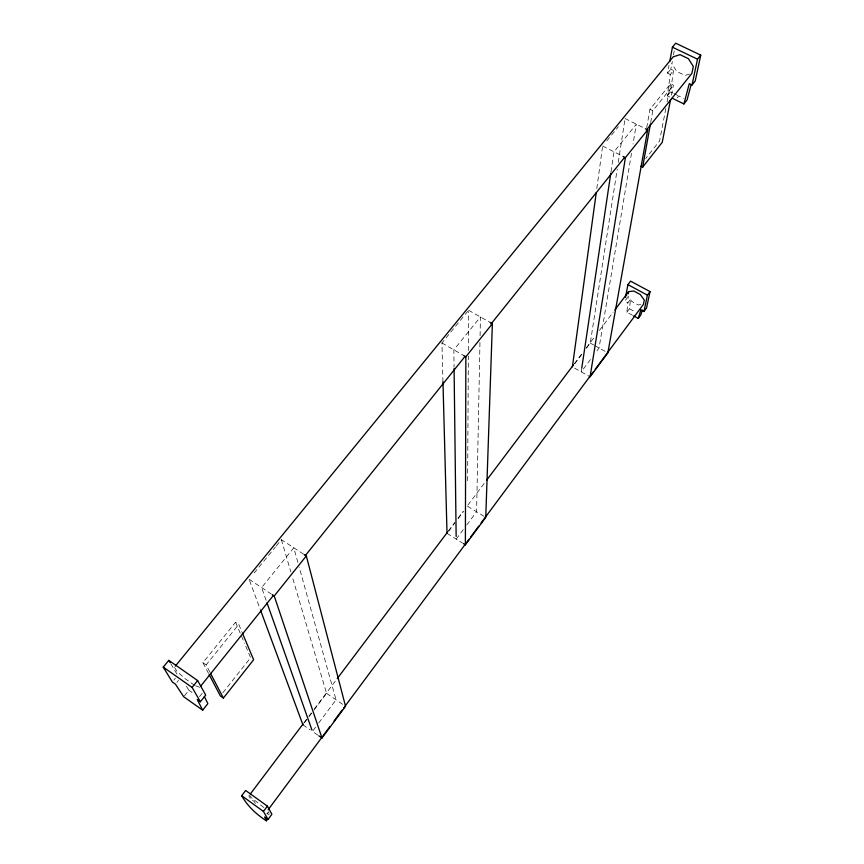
<?xml version="1.0" encoding="UTF-8"?>
<svg xmlns="http://www.w3.org/2000/svg" width="864" height="864" viewBox="0 0 864 864"><rect width="100%" height="100%" fill="white"/><g stroke="black" fill="none" stroke-linecap="round" stroke-linejoin="round"><path stroke-width="0.65" stroke-dasharray="4.32 3.24" d="M467.64 480.697L468.342 355.882M468.374 350.514L468.59 311.602M479.952 342.479L476.604 511.78L466.398 525.431M480.082 335.761L480.449 316.958L453.859 349.844L454.064 367.297M632.567 315.306L626.875 312.206L627.88 302.778L630.482 299.311L627.426 297.648L624.823 301.115L627.88 302.778M626.875 312.206L629.456 308.761L630.482 299.311M596.797 188.59L602.446 147.344M669.697 96.984L667.332 95.828L670.291 74.477L673.499 70.513L670.766 69.196L672.322 61.463M667.332 95.828L670.486 91.908L673.499 70.513M581.807 367.848L581.213 371.855L592.078 357.329M611.01 171.806L613.991 151.805L636.336 124.178L633.02 144.04M586.397 348.268L590.285 343.105L617.242 169.031M618.268 162.389L624.856 119.869M631.487 153.317L599.054 347.987L595.955 352.134M646.715 127.678L649.976 109.285L670.572 83.786L673.391 85.169L671.371 95.558M650.689 122.504L652.817 110.689L673.391 85.169M670.291 74.477L667.559 73.148L669.017 65.362M673.488 54.896L674.222 50.998M665.831 108.486L659.588 140.994L645.689 158.544M667.073 101.995L670.572 83.786M266.933 813.866L268.466 811.793L269.741 814.709M315.576 727.175L312.422 731.387L317.736 735.07M318.719 722.963L336.031 699.808L299.225 567.27M456.181 539.093L463.255 529.643M303.923 722.822L307.984 717.433M308.794 716.353L311.224 713.124M314.474 708.815L336.388 679.709M448.416 530.95L454.907 522.32M458.158 518.011L463.028 511.542M467.899 505.073L484.942 482.436M574.236 363.863L582.358 353.084M586.418 347.684L595.35 335.837M599.411 330.437L613.202 312.12M304.495 722.704L308.437 717.466M309.226 716.418L313.168 711.18M313.956 710.132L326.581 693.371L292.388 577.141M448.6 531.295L454.896 522.936M458.05 518.746L463.558 511.423M574.733 363.766L582.509 353.441M222.815 692.842L250.625 657.698L244.404 643.021M677.182 97.902L678.748 95.926L683.489 98.258M199.508 696.686L202.554 692.874M184.464 695.833L188.935 690.282L186.224 686.048M208.516 673.38L202.9 662.688L235.58 622.242L238.777 624.413L241.844 631.724M209.822 672.019L206.118 664.924L238.777 624.413M173.848 680.087L175.381 678.208M667.559 73.148L670.766 69.196M176.969 682.29L178.502 680.411M254.189 572.994L275.422 546.977M276.275 545.929L281.372 539.687L304.236 554.558M442.962 381.845L441.914 342.954L464.432 315.371M465.264 314.345L467.77 311.278M606.787 140.929L618.408 126.684M689.591 74.088L685.012 75.438L676.771 71.453L671.879 63.785M640.796 304.657L638.204 304.927L631.768 301.439L627.815 295.952M195.588 685.735L199.735 687.323M670.486 91.908L672.851 93.053M674.028 93.636L678.748 95.926M649.976 109.285L652.817 110.689M625.061 118.541L644.274 128.142M602.629 146.016L623.138 156.46M629.456 308.761L635.137 311.85M590.285 343.105L593.579 344.93M594.67 345.546L607.856 352.89M574.603 368.118L590.069 376.855M468.601 310.262L490.201 322.466M441.914 342.954L463.676 355.514M467.5 506.196L485.752 517.385M447.023 533.39L462.316 542.916M249.091 579.236L271.069 593.87M326.581 693.371L345.535 706.277M302.918 724.799L310.316 729.918M202.9 662.688L206.118 664.924M194.551 685.336L185.101 678.694L176.796 671.22L174.431 667.192M188.935 690.282L192.078 692.496M263.92 807.592L250.83 797.256L249.534 795.053M267.008 813.391L269.114 814.914M255.442 803.455L254.048 801.392L250.646 798.941L248.778 795.766M170.845 663.822L177.682 675.378M235.58 622.242L243.886 641.801M249.556 580.511L260.323 609.617M266.112 600.307L261.619 587.574L293.803 547.776L298.858 565.963M281.372 539.687L290.866 571.968"/><path stroke-width="1.3" d="M463.342 543.553L465.383 544.828L465.858 356.778L492.372 323.687L490.201 322.466M492.372 323.687L485.752 517.385L465.383 544.828M572.389 366.865L596.257 192.586M581.807 367.848L610.816 173.146M647.676 129.848L625.417 157.615L590.069 376.855L607.856 352.89L647.676 129.848L645.408 128.714M640.861 166.234L642.654 167.141L650.452 123.822M625.536 297.313L627.912 284.634L630.558 281.135L650.052 291.6L646.531 307.994L643.95 311.494L640.861 309.82L638.258 318.406L633.712 315.932M669.751 61.474L672.419 47.196L675.702 43.2L700.758 55.145L695.207 81.011L692.021 85.007L689.278 83.678L683.91 103.95L672.062 98.14M628.225 293.792L628.636 291.632L633.809 291.028L640.321 294.538L644.296 300.089L643.399 304.387L595.188 369.317M670.604 99.457L662.245 142.322L642.654 167.141M643.95 311.494L647.417 295.142L650.052 291.6M692.021 85.007L697.507 59.184L700.758 55.145M691.114 84.769L687.042 99.997L683.91 103.95M642.33 310.025L640.829 314.95L638.258 318.406M266.371 820.8L264.622 816.977L268.056 819.461L271.901 814.266L267.376 806.123L245.657 790.484L241.693 795.722C247.568 806.155 256.241 814.298 266.371 820.8L267.894 818.748M268.056 819.461L263.434 811.426L267.376 806.123M268.153 809.752L330.026 726.419M334.044 721.008L342.079 710.186M343.688 708.026L469.033 539.212M470.642 537.052L478.678 526.23M481.086 522.979L593.579 371.477M318.794 735.804L321.98 738.007L345.535 706.277L306.32 555.908L304.236 554.558M250.344 793.973L303.113 723.902M337.208 678.629L447.606 532.019M486.572 480.276L573.426 364.932M614.833 309.96L628.636 291.632M209.142 674.568L220.352 695.941L223.376 698.058L253.627 659.75L242.352 632.945M202.673 710.165L197.219 699.548L200.372 701.773L205.708 695.088L197.64 680.562L168.804 660.355L163.242 667.116L172.314 681.977L175.435 684.18L183.719 696.751L202.673 710.165L207.868 703.62L204.325 696.46M200.578 686.275L273.175 595.706M305.251 555.692L464.8 356.681M490.968 324.032L624.348 157.658M646.294 130.28L691.88 73.418L693.328 66.485L688.424 58.687L680.054 54.67L673.207 56.819L175.295 666.155M321.98 738.007L274.223 595.976L306.32 555.908M200.372 701.773L192.11 687.431L197.64 680.562M672.419 47.196L697.507 59.184M623.138 156.46L625.417 157.615M627.912 284.634L647.417 295.142M463.676 355.514L465.858 356.778M272.128 594.572L274.223 595.976M163.242 667.116L192.11 687.431M241.693 795.722L263.434 811.426M168.804 660.355L170.165 662.666M210.438 673.207L223.376 698.058M260.798 610.88L302.918 724.799M267.019 602.856L311.98 730.112M442.962 381.845L447.023 533.39M454.086 368.636L456.149 536.414"/></g></svg>
